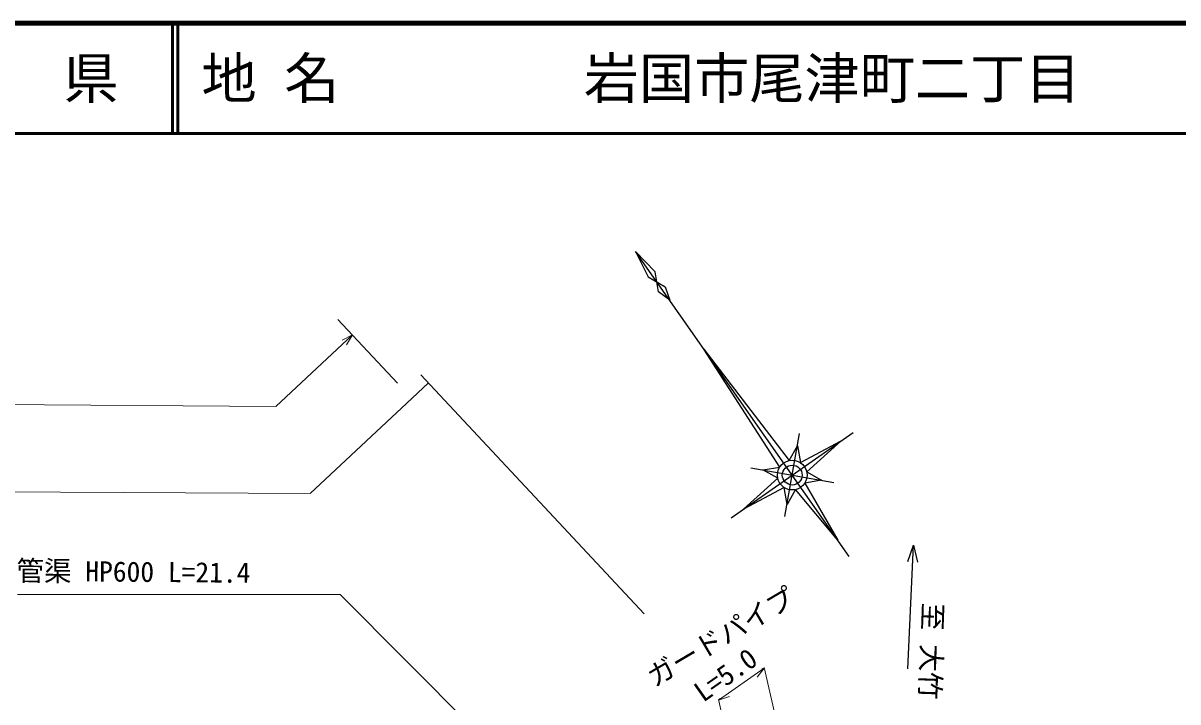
# Model space of a CAD drawing. Units: millimetres, scale not verified. Extents: x 39992 to 679863, y 19996 to 379924.
# Drawn here: x 354146 to 458754, y 318416 to 379924 of the extents above; entities that cross this region are included whole.
import ezdxf
from ezdxf.enums import TextEntityAlignment as Align

# ---------------------------------------------------------------- set-up
doc = ezdxf.new("R2010")
doc.units = ezdxf.units.MM
doc.header["$LTSCALE"] = 999.799
for name, color, linetype, lineweight in [('M-BGD', 7, 'Continuous', 25), ('M-BMK-SRVR', 3, 'Continuous', 25), ('M-STR-HTXT', 7, 'Continuous', 13), ('M-TTL', 2, 'Continuous', 140), ('M-TTL-LINE', 7, 'Continuous', 50)]:
    doc.layers.add(name, color=color, linetype=linetype, lineweight=lineweight)
doc.layers.add('M-TTL-TXT', color=7, linetype='Continuous')
doc.styles.add('ＭＳ ゴシック', font='')
doc.styles.get('ＭＳ ゴシック').set_extended_font_data('MS Gothic')

msp = doc.modelspace()

# ---------------------------------------------------------------- linework, layer by layer
at = {"layer": 'M-BGD'}
for p, q in [((434299.3, 331127.7), (434796.6, 332606.8)), ((434299.5, 321421.7), (434796.6, 332606.8)), ((434796.6, 332606.8), (435157, 331089.6)), ((421105, 321417.5), (421285.4, 321479.9)), ((417148.4, 318568.5), (417276.3, 318726.6))]:
    msp.add_line(p, q, dxfattribs=at)
at = {"layer": 'M-BMK-SRVR'}
for p, q in [((428983.4, 331597.7), (409624.2, 359235.1)), ((409624.2, 359235.1), (410768.6, 356942.3)), ((411393.9, 357373.2), (409624.2, 359235.1)), ((410768.6, 356942.3), (412318.5, 356040.5)), ((411714.4, 355580.2), (411393.9, 357373.2)), ((412318.5, 356040.5), (412721.7, 354813.1)), ((412721.7, 354813.1), (411714.4, 355580.2)), ((415819.2, 350391.1), (423536.3, 340287)), ((422686.7, 339699.3), (415819.2, 350391.1)), ((418293.5, 335095.8), (429348.4, 342839.5)), ((423158.7, 335207.9), (424483.2, 342727.4)), ((423536.3, 340287), (424289.2, 341626.2)), ((424289.2, 341626.2), (424552.6, 340101.9)), ((424552.6, 340101.9), (428242.9, 342065.1)), ((428242.9, 342065.1), (425140.3, 339252.3)), ((420061.2, 339629.9), (427580.7, 338305.4)), ((421162.4, 339435.9), (422686.7, 339699.3)), ((422501.6, 338682.9), (421162.4, 339435.9)), ((425140.3, 339252.3), (426479.5, 338499.3)), ((419399, 335870.2), (422501.6, 338682.9)), ((426479.5, 338499.3), (424955.2, 338236)), ((424955.2, 338236), (427950.9, 333071.7)), ((423089.3, 337833.4), (419399, 335870.2)), ((423352.7, 336309.1), (423089.3, 337833.4)), ((424105.6, 337648.3), (423352.7, 336309.1)), ((427950.9, 333071.7), (424105.6, 337648.3))]:
    msp.add_line(p, q, dxfattribs=at)
for radius in [1349.7, 899.8]:
    msp.add_circle((423821, 338967.6), radius, dxfattribs=at)
at = {"layer": 'M-STR-HTXT'}
for p, q in [((382666.6, 353078.5), (388064.8, 347303.4)), ((377045.9, 345195.3), (383978.4, 351675.2)), ((383051.7, 351202.4), (383978.4, 351675.2)), ((383978.4, 351675.2), (383442.5, 350784.3)), ((388916, 345495.3), (390870.8, 347322.5)), ((390188.1, 348052.9), (410418.7, 326409.4)), ((377045.9, 345195.3), (317589.1, 345565.4)), ((380156.7, 337307.8), (388916, 345495.3)), ((380174, 337289.3), (264116.1, 338011.8)), ((382853, 328147.8), (353634, 328147.8)), ((403252.2, 307704.2), (382853, 328147.8)), ((417148.4, 318568.5), (421285.4, 321479.9)), ((421285.4, 321479.9), (420631.7, 320671.5)), ((421272.7, 321535.4), (422378.4, 316676.1)), ((418241.5, 313764.7), (417135.1, 318627.4)), ((418131.5, 318908.9), (417148.4, 318568.5))]:
    msp.add_line(p, q, dxfattribs=at)
at = {"layer": 'M-TTL'}
msp.add_line((679863.1, 379923.5), (39991.9, 379923.5), dxfattribs=at)
at = {"layer": 'M-TTL-LINE'}
for p, q in [((367676, 379923.5), (367676, 369925.5)), ((368175.8, 379923.5), (368175.8, 369925.5)), ((39991.9, 369925.5), (679863.1, 369925.5))]:
    msp.add_line(p, q, dxfattribs=at)

# ---------------------------------------------------------------- texts
at = {"layer": 'M-BGD', "style": 'ＭＳ ゴシック'}
msp.add_text('至 大竹', height=1832, rotation=268, dxfattribs=at).set_placement((435118.7, 327433.3), align=Align.BOTTOM_LEFT)
at = {"layer": 'M-STR-HTXT', "style": 'ＭＳ ゴシック'}
for s, rotation, p in [('管渠 HP600 L=21.4', 359.5, (353527.6, 328842.9)), ('ガードパイプ', 30.6, (411628, 319244.6)), ('L=5.0', 35.1, (416067.5, 317877.1))]:
    msp.add_text(s, height=1832, rotation=rotation, dxfattribs=at).set_placement(p, align=Align.BOTTOM_LEFT)
at = {"layer": 'M-TTL-TXT', "style": 'ＭＳ ゴシック'}
msp.add_text('山\u3000口\u3000県', height=3665, dxfattribs=at).set_placement((350304.4, 374924.5), align=Align.MIDDLE_CENTER)
for s, p in [('地 名', (370305, 374924.5)), ('岩国市尾津町二丁目', (404942.1, 374924.5))]:
    msp.add_text(s, height=3665, dxfattribs=at).set_placement(p, align=Align.MIDDLE_LEFT)

doc.saveas('drawing.dxf')
